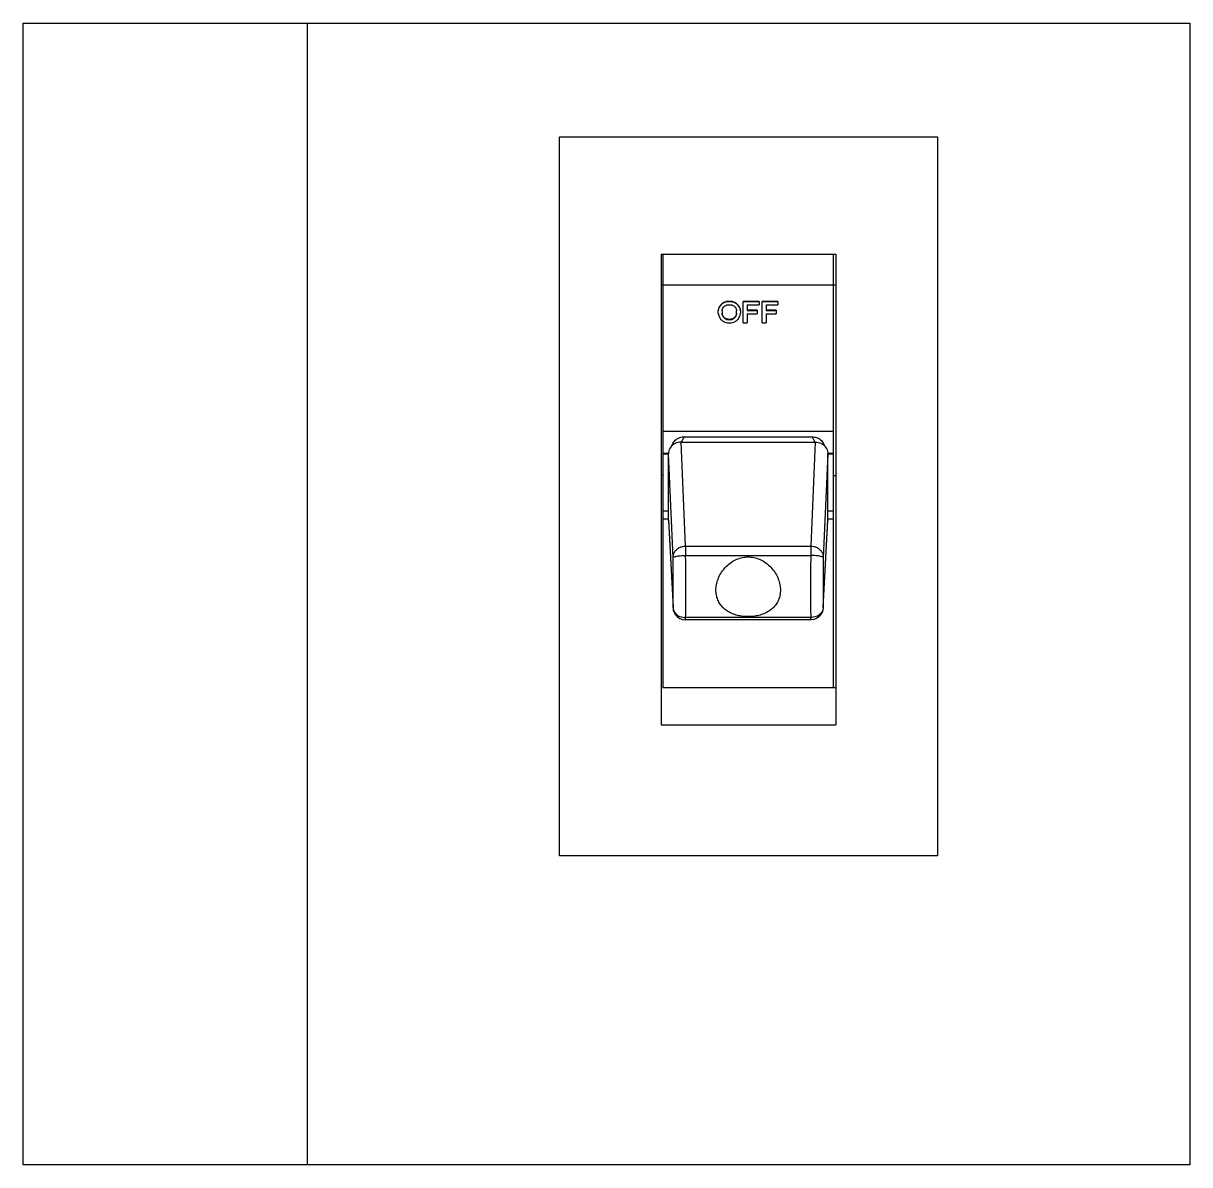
# Model space of a CAD drawing. Extents: x 0 to 185, y 0 to 181.
import ezdxf
from ezdxf.enums import TextEntityAlignment as Align

# ---------------------------------------------------------------- set-up
doc = ezdxf.new("R2010")
doc.units = 0
doc.layers.add('--4N-THT. MCB-MCCB-ACB', color=124, linetype='CONTINUOUS')
doc.layers.add('--6N-THT. HOLE COVER', color=2, linetype='CONTINUOUS')
doc.styles.add('- 13.0', font='times.ttf', dxfattribs={"height": 13})

# ---------------------------------------------------------------- blocks, each defined once
blk = doc.blocks.new('06 - N - SC MCCB LỖ ĐỤC EZC400~630 4 PHASE')
at = {"layer": '--4N-THT. MCB-MCCB-ACB'}
for p, q in [((8.69, 53.9), (8.69, -20.75)), ((8.69, 53.9), (36.35, 53.9)), ((8.94, 53.9), (8.94, 22.23)), ((36, 22.23), (36, 53.9)), ((36.35, 53.9), (36.35, -20.75)), ((8.69, 49.03), (36.35, 49.03)), ((8.94, 49.03), (8.94, 41.33)), ((36, 41.33), (36, 49.03)), ((19.44, 46.41), (19.44, 46.38)), ((19.54, 46.41), (19.44, 46.41)), ((19.44, 46.38), (19.54, 46.38)), ((19.54, 46.38), (19.54, 46.41)), ((21.69, 43), (21.69, 46.41)), ((24.2, 46.41), (21.69, 46.41)), ((21.69, 46.37), (24.2, 46.37)), ((24.2, 46.41), (24.2, 45.88)), ((24.7, 43), (24.7, 46.41)), ((27.2, 46.41), (24.7, 46.41)), ((24.7, 46.37), (27.2, 46.37)), ((27.2, 46.41), (27.2, 45.88)), ((17.73, 44.54), (17.73, 44.9)), ((18.33, 44.9), (18.33, 44.54)), ((19.44, 45.88), (19.54, 45.88)), ((20.64, 44.54), (20.64, 44.9)), ((21.24, 44.9), (21.24, 44.54)), ((22.29, 45.88), (22.29, 44.94)), ((22.29, 45.88), (24.2, 45.88)), ((23.89, 44.99), (22.29, 44.99)), ((22.29, 44.94), (23.89, 44.94)), ((22.29, 44.45), (22.29, 43)), ((22.29, 44.45), (23.89, 44.45)), ((23.89, 44.99), (23.89, 44.45)), ((25.3, 45.88), (25.3, 44.94)), ((25.3, 45.88), (27.2, 45.88)), ((26.9, 44.99), (25.3, 44.99)), ((25.3, 44.94), (26.9, 44.94)), ((25.3, 44.45), (25.3, 43)), ((25.3, 44.45), (26.9, 44.45)), ((26.9, 44.99), (26.9, 44.45)), ((19.44, 43.55), (19.44, 43.5)), ((19.54, 43.55), (19.44, 43.55)), ((19.54, 43.5), (19.44, 43.5)), ((19.44, 43), (19.54, 43)), ((19.54, 43.5), (19.54, 43.55)), ((21.69, 43), (22.29, 43)), ((24.7, 43), (25.3, 43)), ((36, 25.77), (8.94, 25.77)), ((12.32, 24.93), (11.82, 24.09)), ((12.55, 7.6), (11.85, 24.09)), ((11.85, 24.09), (33.09, 24.09)), ((12.32, 24.93), (32.62, 24.93)), ((33.09, 24.09), (32.39, 7.6)), ((33.12, 24.09), (32.62, 24.93)), ((9.84, 22.29), (8.94, 22.29)), ((8.94, 22.22), (8.94, -14.82)), ((8.94, 22.22), (9.84, 22.22)), ((10.55, 5.76), (9.84, 22.23)), ((9.84, 11.73), (9.84, 22.23)), ((10.59, 23.98), (10.1, 23.15)), ((34.85, 23.15), (34.35, 23.99)), ((35.1, 22.23), (34.39, 5.76)), ((36, 22.29), (35.1, 22.29)), ((35.1, 11.73), (35.1, 22.23)), ((35.1, 22.22), (36, 22.22)), ((36, -14.82), (36, 22.22)), ((8.94, 18.77), (8.69, 18.77)), ((36, 18.77), (36.35, 18.77)), ((9.84, 13.13), (8.94, 13.13)), ((36, 13.13), (35.1, 13.13)), ((9.84, 11.88), (8.94, 11.88)), ((9.84, 11.73), (10.55, -2.12)), ((9.85, 11.65), (9.84, 11.72)), ((9.85, 11.65), (10.55, -2.21)), ((34.39, -2.12), (35.1, 11.73)), ((34.39, -2.21), (35.1, 11.65)), ((36, 11.88), (35.1, 11.88)), ((35.1, 11.72), (35.1, 11.65)), ((12.55, 7.6), (12.55, 6.12)), ((12.55, 7.6), (32.39, 7.6)), ((32.39, 7.6), (32.39, 6.12)), ((12.55, 6.12), (32.39, 6.12)), ((10.55, -2.21), (10.55, -2.12)), ((10.55, -2.21), (10.55, -2.21)), ((34.39, -2.12), (34.39, -2.21)), ((32.39, -3.74), (12.55, -3.74)), ((12.55, -4.12), (12.55, -3.74)), ((32.39, -4.12), (12.55, -4.12)), ((32.39, -4.12), (32.39, -3.74)), ((8.94, -14.82), (36.35, -14.82)), ((8.69, -20.75), (36.35, -20.75))]:
    blk.add_line(p, q, dxfattribs=at)
at = {"layer": '--4N-THT. MCB-MCCB-ACB', "color": 2}
blk.add_lwpolyline([(-7.48, 72.5), (52.52, 72.5), (52.52, -41.5), (-7.48, -41.5)], close=True, dxfattribs=at)
at = {"layer": '--4N-THT. MCB-MCCB-ACB'}
for points in [[(10.55, -2.21), (10.6, -2.56), (10.74, -2.96), (10.96, -3.32), (11.25, -3.64), (11.62, -3.89), (12.04, -4.05), (12.49, -4.11), (12.55, -4.12)], [(34.39, -2.21), (34.34, -2.56), (34.21, -2.96), (33.99, -3.32), (33.69, -3.64), (33.32, -3.89), (32.9, -4.05), (32.45, -4.11), (32.39, -4.12)]]:
    blk.add_lwpolyline(points, dxfattribs=at)
for points, knots in [([(19.44, 46.41), (19.29, 46.41), (18.99, 46.38), (18.58, 46.23), (18.22, 45.99), (17.95, 45.67), (17.77, 45.3), (17.73, 45.03), (17.73, 44.9)], [0, 0, 0, 0, 0.446716, 0.883375, 1.307121, 1.718134, 2.12046, 2.520937, 2.520937, 2.520937, 2.520937]), ([(17.73, 44.9), (17.74, 45.02), (17.78, 45.27), (17.95, 45.63), (18.22, 45.95), (18.58, 46.19), (18.99, 46.34), (19.29, 46.38), (19.44, 46.38)], [0, 0, 0, 0, 0.350124, 0.755393, 1.1706, 1.597752, 2.035765, 2.480976, 2.480976, 2.480976, 2.480976]), ([(21.24, 44.9), (21.24, 45.03), (21.2, 45.3), (21.02, 45.67), (20.75, 45.99), (20.39, 46.23), (19.98, 46.38), (19.68, 46.41), (19.54, 46.41)], [0, 0, 0, 0, 0.400121, 0.802337, 1.213477, 1.63707, 2.073856, 2.520967, 2.520967, 2.520967, 2.520967]), ([(19.54, 46.38), (19.68, 46.38), (19.98, 46.34), (20.39, 46.19), (20.75, 45.95), (21.02, 45.63), (21.19, 45.27), (21.23, 45.02), (21.24, 44.9)], [0, 0, 0, 0, 0.445178, 0.883173, 1.310319, 1.725533, 2.130822, 2.480975, 2.480975, 2.480975, 2.480975]), ([(17.73, 44.49), (17.74, 44.37), (17.78, 44.12), (17.95, 43.76), (18.22, 43.44), (18.58, 43.19), (18.99, 43.04), (19.29, 43), (19.44, 43)], [0, 0, 0, 0, 0.353037, 0.760539, 1.177169, 1.604709, 2.04326, 2.490601, 2.490601, 2.490601, 2.490601]), ([(18.33, 44.9), (18.33, 45), (18.37, 45.21), (18.53, 45.49), (18.78, 45.71), (19.09, 45.85), (19.32, 45.88), (19.44, 45.88)], [0, 0, 0, 0, 0.31061, 0.624692, 0.948565, 1.284566, 1.630912, 1.630912, 1.630912, 1.630912]), ([(19.44, 43.55), (19.32, 43.55), (19.09, 43.58), (18.78, 43.72), (18.53, 43.94), (18.38, 44.21), (18.34, 44.4), (18.33, 44.49)], [0, 0, 0, 0, 0.346235, 0.683435, 1.009925, 1.327095, 1.590452, 1.590452, 1.590452, 1.590452]), ([(18.33, 44.49), (18.33, 44.39), (18.37, 44.18), (18.53, 43.9), (18.78, 43.68), (19.09, 43.54), (19.32, 43.5), (19.44, 43.5)], [0, 0, 0, 0, 0.310853, 0.627021, 0.953378, 1.290576, 1.635706, 1.635706, 1.635706, 1.635706]), ([(19.54, 45.88), (19.65, 45.88), (19.88, 45.85), (20.19, 45.71), (20.44, 45.49), (20.6, 45.22), (20.64, 45.01), (20.64, 44.9)], [0, 0, 0, 0, 0.346068, 0.682001, 1.005866, 1.319942, 1.630907, 1.630907, 1.630907, 1.630907]), ([(19.54, 43), (19.68, 43), (19.98, 43.04), (20.39, 43.19), (20.75, 43.44), (21.02, 43.76), (21.2, 44.14), (21.24, 44.41), (21.24, 44.54)], [0, 0, 0, 0, 0.446919, 0.88534, 1.313069, 1.72953, 2.137161, 2.540788, 2.540788, 2.540788, 2.540788]), ([(20.64, 44.54), (20.64, 44.44), (20.6, 44.23), (20.44, 43.95), (20.19, 43.72), (19.88, 43.58), (19.65, 43.55), (19.54, 43.55)], [0, 0, 0, 0, 0.312719, 0.629888, 0.956386, 1.293657, 1.640197, 1.640197, 1.640197, 1.640197]), ([(19.54, 43.5), (19.65, 43.5), (19.88, 43.54), (20.19, 43.68), (20.44, 43.9), (20.6, 44.18), (20.64, 44.39), (20.64, 44.49)], [0, 0, 0, 0, 0.345172, 0.68239, 1.008745, 1.324892, 1.635709, 1.635709, 1.635709, 1.635709]), ([(11.82, 24.09), (11.67, 24.09), (11.38, 24.06), (10.96, 23.93), (10.58, 23.71), (10.29, 23.44), (10.15, 23.24), (10.1, 23.15)], [0, 0, 0, 0, 0.441334, 0.879796, 1.309582, 1.738218, 2.053341, 2.053341, 2.053341, 2.053341]), ([(10.59, 23.98), (10.65, 24.08), (10.78, 24.26), (11.02, 24.49), (11.31, 24.68), (11.63, 24.83), (11.98, 24.91), (12.21, 24.93), (12.32, 24.93)], [0, 0, 0, 0, 0.330157, 0.661096, 1.004933, 1.360456, 1.721229, 2.061132, 2.061132, 2.061132, 2.061132]), ([(11.82, 24.09), (11.82, 24.09), (11.83, 24.09), (11.84, 24.09), (11.84, 24.09), (11.85, 24.09)], [0, 0, 0, 0, 0.0085087, 0.01700144, 0.02548278, 0.02548278, 0.02548278, 0.02548278]), ([(32.62, 24.93), (32.75, 24.93), (33.03, 24.91), (33.42, 24.79), (33.78, 24.6), (34.09, 24.35), (34.26, 24.13), (34.34, 24), (34.35, 23.99)], [0, 0, 0, 0, 0.406728, 0.818542, 1.223363, 1.613758, 2.003175, 2.059842, 2.059842, 2.059842, 2.059842]), ([(33.12, 24.09), (33.12, 24.09), (33.11, 24.09), (33.1, 24.09), (33.1, 24.09), (33.09, 24.09)], [0, 0, 0, 0, 0.0085087, 0.01700144, 0.02548278, 0.02548278, 0.02548278, 0.02548278]), ([(33.12, 24.09), (33.27, 24.09), (33.56, 24.06), (33.98, 23.93), (34.36, 23.71), (34.65, 23.44), (34.79, 23.24), (34.85, 23.15)], [0, 0, 0, 0, 0.441334, 0.879797, 1.309582, 1.738218, 2.053357, 2.053357, 2.053357, 2.053357]), ([(10.1, 23.15), (10.08, 23.12), (9.99, 22.96), (9.88, 22.66), (9.85, 22.38), (9.84, 22.24)], [0, 0, 0, 0, 0.1062074, 0.5282006, 0.9489796, 0.9489796, 0.9489796, 0.9489796]), ([(9.84, 22.24), (9.84, 22.24), (9.84, 22.23), (9.84, 22.23), (9.84, 22.23)], [0, 0, 0, 0, 0.00949797, 0.01418543, 0.01418543, 0.01418543, 0.01418543]), ([(34.85, 23.15), (34.86, 23.12), (34.95, 22.96), (35.06, 22.66), (35.1, 22.38), (35.1, 22.24)], [0, 0, 0, 0, 0.1061919, 0.5281852, 0.9489643, 0.9489643, 0.9489643, 0.9489643]), ([(35.1, 22.24), (35.1, 22.24), (35.1, 22.23), (35.1, 22.23), (35.1, 22.23)], [0, 0, 0, 0, 0.00949797, 0.01418543, 0.01418543, 0.01418543, 0.01418543]), ([(9.84, 11.72), (9.84, 11.72), (9.84, 11.73), (9.84, 11.73), (9.84, 11.73)], [0, 0, 0, 0, 0.00923896, 0.01389412, 0.01389412, 0.01389412, 0.01389412]), ([(35.1, 11.72), (35.1, 11.72), (35.1, 11.73), (35.1, 11.73), (35.1, 11.73)], [0, 0, 0, 0, 0.00923896, 0.01389412, 0.01389412, 0.01389412, 0.01389412]), ([(10.55, 5.76), (10.55, 5.92), (10.6, 6.24), (10.8, 6.69), (11.12, 7.07), (11.54, 7.37), (12.03, 7.56), (12.38, 7.6), (12.55, 7.6)], [0, 0, 0, 0, 0.47882, 0.964571, 1.46116, 1.969449, 2.487212, 3.009858, 3.009858, 3.009858, 3.009858]), ([(32.39, 7.6), (32.56, 7.6), (32.91, 7.56), (33.4, 7.37), (33.82, 7.07), (34.14, 6.69), (34.35, 6.24), (34.39, 5.92), (34.39, 5.76)], [0, 0, 0, 0, 0.522646, 1.04041, 1.548699, 2.045288, 2.531039, 3.009859, 3.009859, 3.009859, 3.009859]), ([(10.55, 5.76), (10.55, 5.79), (10.62, 5.86), (10.78, 5.92), (11.02, 5.98), (11.33, 6.04), (11.7, 6.08), (12.12, 6.11), (12.41, 6.12), (12.55, 6.12)], [0, 0, 0, 0, 0.095001, 0.263722, 0.513102, 0.834992, 1.215415, 1.636543, 2.077988, 2.077988, 2.077988, 2.077988]), ([(10.55, -2.12), (10.55, -1.91), (10.56, -1.46), (10.56, -0.74), (10.57, 0.06), (10.57, 0.92), (10.57, 1.84), (10.57, 2.79), (10.56, 3.78), (10.56, 4.77), (10.55, 5.43), (10.55, 5.76)], [0, 0, 0, 0, 0.632654, 1.355699, 2.157933, 3.026941, 3.949387, 4.911106, 5.89736, 6.892973, 7.882449, 7.882449, 7.882449, 7.882449]), ([(12.55, -3.74), (12.56, -3.47), (12.56, -2.91), (12.57, -2.01), (12.57, -1.01), (12.57, 0.07), (12.57, 1.22), (12.57, 2.41), (12.57, 3.64), (12.56, 4.88), (12.56, 5.71), (12.55, 6.12)], [0, 0, 0, 0, 0.790699, 1.694418, 2.697197, 3.783571, 4.936804, 6.139106, 7.371952, 8.616323, 9.852989, 9.852989, 9.852989, 9.852989]), ([(17.36, 0.62), (17.36, 0.9), (17.42, 1.5), (17.67, 2.38), (18.1, 3.26), (18.68, 4.07), (19.4, 4.77), (20.23, 5.33), (21.11, 5.7), (22.01, 5.89), (22.93, 5.89), (23.83, 5.7), (24.71, 5.33), (25.53, 4.78), (26.26, 4.07), (26.84, 3.26), (27.27, 2.39), (27.52, 1.5), (27.58, 0.9), (27.58, 0.62)], [0, 0, 0, 0, 0.852075, 1.782464, 2.754293, 3.756692, 4.766918, 5.761358, 6.707886, 7.622183, 8.517394, 9.43161, 10.377971, 11.372279, 12.382834, 13.38503, 14.357155, 15.288635, 16.142712, 16.142712, 16.142712, 16.142712]), ([(32.39, 6.12), (32.39, 5.71), (32.38, 4.88), (32.37, 3.64), (32.37, 2.41), (32.37, 1.22), (32.37, 0.07), (32.37, -1.01), (32.37, -2.01), (32.38, -2.91), (32.39, -3.47), (32.39, -3.74)], [0, 0, 0, 0, 1.236665, 2.481037, 3.713883, 4.916185, 6.069417, 7.155792, 8.158571, 9.062289, 9.852989, 9.852989, 9.852989, 9.852989]), ([(34.39, 5.76), (34.39, 5.79), (34.32, 5.86), (34.16, 5.92), (33.92, 5.98), (33.61, 6.04), (33.24, 6.08), (32.82, 6.11), (32.54, 6.12), (32.39, 6.12)], [0, 0, 0, 0, 0.094976, 0.263631, 0.512888, 0.834639, 1.21488, 1.635977, 2.077994, 2.077994, 2.077994, 2.077994]), ([(34.39, 5.76), (34.39, 5.43), (34.38, 4.77), (34.38, 3.78), (34.37, 2.79), (34.37, 1.84), (34.37, 0.92), (34.37, 0.06), (34.38, -0.74), (34.38, -1.46), (34.39, -1.91), (34.39, -2.12)], [0, 0, 0, 0, 0.989476, 1.985089, 2.971343, 3.933062, 4.855508, 5.724516, 6.52675, 7.249795, 7.882449, 7.882449, 7.882449, 7.882449]), ([(27.58, 0.62), (27.58, 0.36), (27.54, -0.17), (27.31, -0.93), (26.93, -1.63), (26.4, -2.25), (25.73, -2.76), (24.98, -3.14), (24.16, -3.41), (23.32, -3.56), (22.47, -3.61), (21.62, -3.56), (20.78, -3.41), (19.97, -3.14), (19.21, -2.76), (18.55, -2.25), (18.02, -1.63), (17.63, -0.93), (17.41, -0.17), (17.36, 0.36), (17.36, 0.62)], [0, 0, 0, 0, 0.775855, 1.569047, 2.36181, 3.167686, 3.993877, 4.846435, 5.700905, 6.554978, 7.403196, 8.251378, 9.105453, 9.959864, 10.812551, 11.639126, 12.444704, 13.23779, 14.031849, 14.809577, 14.809577, 14.809577, 14.809577]), ([(10.55, -2.21), (10.56, -2.3), (10.6, -2.52), (10.75, -2.83), (10.99, -3.14), (11.31, -3.4), (11.69, -3.59), (12.11, -3.71), (12.4, -3.73), (12.55, -3.74)], [0, 0, 0, 0, 0.27844, 0.650204, 1.037943, 1.444235, 1.867952, 2.304898, 2.748761, 2.748761, 2.748761, 2.748761]), ([(34.39, -2.21), (34.38, -2.3), (34.34, -2.52), (34.2, -2.83), (33.95, -3.14), (33.63, -3.4), (33.25, -3.59), (32.83, -3.71), (32.54, -3.73), (32.39, -3.74)], [0, 0, 0, 0, 0.278427, 0.650192, 1.037932, 1.444223, 1.867941, 2.304887, 2.748751, 2.748751, 2.748751, 2.748751])]:
    blk.add_open_spline(points, degree=3, knots=knots, dxfattribs=at)
for points in [[(17.73, 44.54), (17.73, 44.53), (17.73, 44.51), (17.73, 44.49)], [(18.33, 44.49), (18.33, 44.51), (18.33, 44.53), (18.33, 44.54)], [(10.55, -2.12), (10.55, -2.15), (10.55, -2.18), (10.55, -2.21)], [(34.39, -2.12), (34.39, -2.15), (34.39, -2.18), (34.39, -2.21)]]:
    blk.add_open_spline(points, degree=3, dxfattribs=at)
at = {"layer": '--6N-THT. HOLE COVER', "color": 124}
blk.add_line((-47.45, -90.5), (-47.45, 90.5), dxfattribs=at)
at = {"layer": '--6N-THT. HOLE COVER', "color": 1}
blk.add_lwpolyline([(-92.5, 90.5), (92.5, 90.5), (92.5, -90.5), (-92.5, -90.5)], close=True, dxfattribs=at)
at = {"layer": '--4N-THT. MCB-MCCB-ACB', "color": 3, "style": '- 13.0'}
for tag, p in [('MCCB', (0, 126)), ('AMPE', (0, 106))]:
    blk.add_attdef(tag, text='', height=13, dxfattribs=at).set_placement(p, align=Align.MIDDLE_CENTER)

msp = doc.modelspace()

# ---------------------------------------------------------------- block references
msp.add_blockref('06 - N - SC MCCB LỖ ĐỤC EZC400~630 4 PHASE', (92.5, 90.5))

doc.saveas('drawing.dxf')
